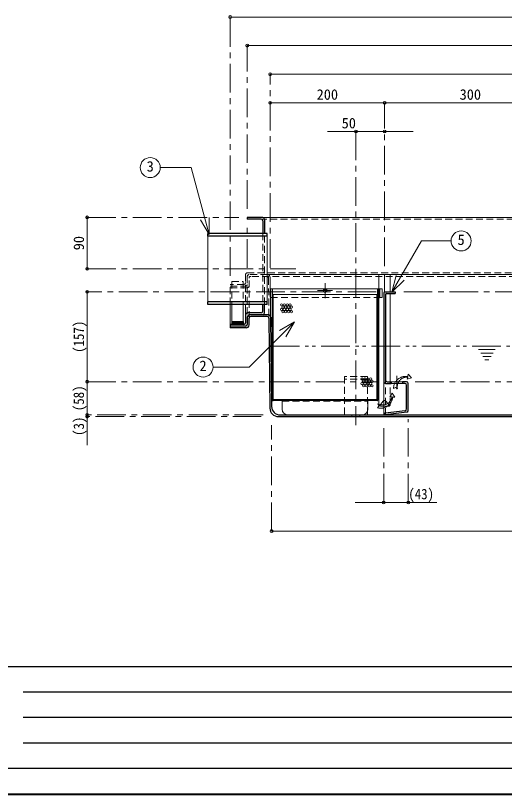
# Model space of a CAD drawing. Units: millimetres at full size, sheet at 1:10. Extents: x -2102 to 1948, y -1411 to 1399.
# Drawn here: x -1117 to -263, y -1411 to -50 of the extents above; entities that cross this region are included whole.
import ezdxf
from ezdxf.enums import TextEntityAlignment as Align

# ---------------------------------------------------------------- set-up
doc = ezdxf.new("R2010")
doc.units = ezdxf.units.MM
doc.header["$LTSCALE"] = 10
doc.header["$PDMODE"] = 32
doc.header["$PDSIZE"] = 5
for name, pattern in [('CHAIN1', [8, 5, -1, 1, -1]), ('DASHED1', [1.8, 1.2, -0.6]), ('DOUBLE_CHAIN1', [8.8, 5, -1, 0.6, -0.6, 0.6, -1])]:
    doc.linetypes.add(name, pattern=pattern)
doc.layers.add('0-0____1', color=4, linetype='Continuous', lineweight=9)
doc.styles.add('ＭＳ ゴシック', font='')
doc.styles.get('ＭＳ ゴシック').set_extended_font_data('MS Gothic')

msp = doc.modelspace()

# ---------------------------------------------------------------- linework, layer by layer
at = {"layer": '0-0____1', "linetype": 'CHAIN1'}
for p, q in [((-742.14, -504.54), (-742.14, -52.54)), ((-712.14, -387.54), (-712.14, -102.54)), ((-672.14, -490.54), (-672.14, -152.54)), ((-472.14, -487.54), (-472.14, -202.54)), ((-522.14, -252.54), (-522.14, -765.54)), ((-992.14, -402.54), (-727.14, -402.54)), ((-712.14, -490.54), (-712.14, -420.54)), ((-992.14, -492.54), (-627.14, -492.54)), ((-589.14, -530.54), (-563.14, -530.54)), ((-576.14, -517.54), (-576.14, -543.54)), ((-486.64, -532.54), (-992.14, -532.54)), ((-438.64, -532.54), (-186.64, -532.54)), ((-450.64, -679.54), (-450.64, -702.54)), ((-992.14, -689.54), (-482.64, -689.54)), ((-418.64, -689.54), (-182.64, -689.54)), ((-684.64, -747.54), (-992.14, -747.54)), ((-687.61, -750.54), (-992.14, -750.54)), ((-430.64, -900.54), (-430.64, -754.89)), ((-669.64, -950.54), (-669.64, -765.54)), ((-473.64, -900.54), (-473.64, -762.54))]:
    msp.add_line(p, q, dxfattribs=at)
at = {"layer": '0-0____1'}
for p, q in [((397.86, -52.54), (-742.14, -52.54)), ((-712.14, -102.54), (367.86, -102.54)), ((327.86, -152.54), (-672.14, -152.54)), ((-672.14, -202.54), (-472.14, -202.54)), ((-572.14, -252.54), (-422.14, -252.54)), ((-992.14, -492.54), (-992.14, -402.54)), ((-688.14, -402.54), (343.86, -402.54)), ((-677.09, -502.54), (332.8, -502.54)), ((-482.05, -729.54), (-482.05, -502.54)), ((-472.14, -532.61), (-472.14, -502.54)), ((-462.24, -502.54), (-462.24, -532.54)), ((-715.14, -522.54), (-717.14, -522.54)), ((-484.14, -527.54), (-668.14, -527.54)), ((-992.14, -532.54), (-992.14, -689.54)), ((-485.14, -537.54), (-667.14, -537.54)), ((-462.24, -689.54), (-462.24, -535.54)), ((-742.14, -589.54), (-742.14, -554.54)), ((-739.14, -554.54), (-739.14, -584.54)), ((-719.14, -554.54), (-719.14, -584.54)), ((-739.14, -588.68), (-735.01, -584.54)), ((-739.14, -586.41), (-737.27, -584.54)), ((-737.75, -589.54), (-732.75, -584.54)), ((-735.49, -589.54), (-730.49, -584.54)), ((-733.22, -589.54), (-728.22, -584.54)), ((-730.96, -589.54), (-725.96, -584.54)), ((-728.7, -589.54), (-723.7, -584.54)), ((-726.44, -589.54), (-721.44, -584.54)), ((-724.17, -589.54), (-719.17, -584.54)), ((-721.91, -589.54), (-719.14, -586.78)), ((-719.65, -589.54), (-719.14, -589.04)), ((-992.14, -689.54), (-992.14, -747.54)), ((-481.17, -731.66), (-474.45, -723.62)), ((-473.64, -732.54), (-479.05, -732.54)), ((-992.14, -800.54), (-992.14, -747.54)), ((-380.64, -900.54), (-523.64, -900.54)), ((325.36, -950.54), (-669.64, -950.54))]:
    msp.add_line(p, q, dxfattribs=at)
at = {"layer": '0-0____1', "color": 7, "lineweight": 18}
for p, q in [((-864.34, -315.55), (-810.16, -315.55)), ((-778.78, -432.64), (-810.16, -315.55)), ((-778.78, -432.64), (-793.78, -406.66)), ((-778.78, -432.64), (-778.78, -402.64)), ((-781.14, -435.27), (-781.14, -549.82)), ((-677.14, -435.27), (-677.14, -549.82)), ((-677.14, -502.54), (-677.09, -502.54)), ((-672.09, -507.49), (-671.38, -577.49)), ((-459.36, -533.16), (-451.6, -504.18)), ((-459.36, -533.16), (-438.15, -511.95)), ((-671.14, -527.54), (-668.14, -527.54)), ((-671.14, -527.54), (-671.14, -577.54)), ((-668.14, -577.54), (-668.14, -527.54)), ((-481.14, -527.54), (-476.14, -527.54)), ((-476.14, -527.54), (-476.14, -542.54)), ((-668.14, -537.54), (-667.14, -537.54)), ((-667.14, -582.54), (-667.14, -537.54)), ((-481.14, -542.54), (-476.14, -542.54)), ((-715.14, -572.54), (-715.14, -554.54)), ((-629.78, -585.05), (-708.74, -664.01)), ((-629.78, -585.05), (-655.76, -600.05)), ((-629.78, -585.05), (-644.78, -611.03)), ((-771.94, -664.01), (-708.74, -664.01)), ((-473.64, -689.54), (-473.64, -747.54)), ((-440.64, -689.54), (-460.64, -689.54)), ((-460.64, -692.54), (-440.64, -692.54)), ((-651.14, -737.54), (-651.14, -722.54)), ((-501.14, -737.54), (-501.14, -722.54))]:
    msp.add_line(p, q, dxfattribs=at)
at = {"layer": '0-0____1', "color": 5, "lineweight": 25}
for p, q in [((-712.14, -402.54), (-712.14, -405.54)), ((-685.14, -402.54), (-712.14, -402.54)), ((-688.14, -405.54), (-712.14, -405.54)), ((-682.14, -405.54), (-682.14, -430.54)), ((-685.14, -408.54), (-685.14, -430.54)), ((-781.14, -435.27), (-781.14, -430.54)), ((-677.14, -430.54), (-781.14, -430.54)), ((-677.14, -435.27), (-781.14, -435.27)), ((-677.14, -435.27), (-677.14, -430.54)), ((-484.14, -527.54), (-481.14, -527.54)), ((-484.14, -721.54), (-484.14, -527.54)), ((-481.14, -527.54), (-481.14, -542.54)), ((-484.14, -542.54), (-481.14, -542.54)), ((-473.64, -534.54), (-473.64, -689.54)), ((-471.64, -532.54), (-453.64, -532.54)), ((-470.64, -537.54), (-470.64, -686.54)), ((-468.64, -535.54), (-453.64, -535.54)), ((-453.64, -532.54), (-453.64, -535.54)), ((-781.14, -554.54), (-781.14, -549.82)), ((-677.14, -549.82), (-781.14, -549.82)), ((-677.14, -554.54), (-781.14, -554.54)), ((-685.14, -566.54), (-685.14, -554.54)), ((-682.14, -569.54), (-682.14, -554.54)), ((-677.14, -554.54), (-677.14, -549.82)), ((-688.14, -569.54), (-712.14, -569.54)), ((-739.14, -584.54), (-739.14, -589.54)), ((-739.14, -584.54), (-719.14, -584.54)), ((-719.14, -584.54), (-719.14, -589.54)), ((-715.14, -572.54), (-715.14, -586.54)), ((-712.14, -577.54), (-712.14, -589.54)), ((-709.14, -590.54), (-709.14, -578.54)), ((-676.38, -572.54), (-707.14, -572.54)), ((-677.37, -575.54), (-706.14, -575.54)), ((-674.37, -578.51), (-672.77, -735.7)), ((-671.38, -577.49), (-669.8, -732.7)), ((-671.14, -577.54), (-671.14, -592.54)), ((-671.14, -577.54), (-668.14, -577.54)), ((-668.14, -721.54), (-668.14, -577.54)), ((-668.14, -582.54), (-667.14, -582.54)), ((-667.14, -721.04), (-667.14, -582.54)), ((-742.14, -589.54), (-742.14, -595.54)), ((-718.14, -589.54), (-742.14, -589.54)), ((-715.14, -592.54), (-742.14, -592.54)), ((-714.14, -595.54), (-742.14, -595.54)), ((-671.14, -592.54), (-668.14, -592.54)), ((-470.64, -692.54), (-460.64, -692.54)), ((-467.64, -689.54), (-460.64, -689.54)), ((-460.64, -689.54), (-460.64, -692.54)), ((-440.64, -689.54), (-440.64, -692.54)), ((-433.64, -689.54), (-440.64, -689.54)), ((-436.64, -692.54), (-440.64, -692.54)), ((-430.64, -739.89), (-430.64, -692.54)), ((-433.64, -737.25), (-433.64, -695.54)), ((-485.14, -722.54), (-667.14, -722.54)), ((-485.64, -721.54), (-666.64, -721.54)), ((-654.8, -747.54), (310.51, -747.54)), ((-436.27, -740.22), (-471.02, -744.57)), ((-433.27, -742.87), (-470.64, -747.54)), ((-657.77, -750.54), (313.48, -750.54))]:
    msp.add_line(p, q, dxfattribs=at)
at = {"layer": '0-0____1', "linetype": 'DASHED1'}
for p, q in [((365.86, -405.54), (-688.14, -405.54)), ((-685.14, -430.54), (-685.14, -554.54)), ((-682.14, -554.54), (-682.14, -430.54)), ((-715.14, -502.54), (-715.14, -554.54)), ((343.86, -499.54), (-712.14, -499.54)), ((-677.14, -502.54), (-709.14, -502.54)), ((-739.14, -514.54), (-739.14, -554.54)), ((-739.14, -514.54), (-719.14, -514.54)), ((-719.14, -514.54), (-719.14, -554.54)), ((-712.14, -505.54), (-712.14, -575.54)), ((-709.14, -578.54), (-709.14, -508.54)), ((333.79, -505.54), (-706.14, -505.54)), ((-675.08, -508.51), (-674.37, -578.51)), ((-742.14, -554.54), (-742.14, -519.54)), ((-718.14, -519.54), (-742.14, -519.54)), ((-742.14, -522.54), (-717.14, -522.54)), ((-712.14, -525.54), (-742.14, -525.54)), ((-671.14, -542.54), (-484.14, -542.54)), ((-502.14, -685.04), (-542.14, -685.04)), ((-502.14, -680.54), (-502.14, -750.54)), ((-470.64, -747.54), (-470.64, -686.54)), ((-462.24, -729.54), (-462.24, -689.54)), ((-651.14, -723.54), (-501.14, -723.54)), ((-473.64, -732.54), (-465.24, -732.54)), ((-463.12, -731.66), (-469.84, -723.62)), ((-542.14, -747.34), (-502.14, -747.34)), ((-529.14, -747.34), (-529.14, -750.54)), ((-515.14, -747.34), (-515.14, -750.54))]:
    msp.add_line(p, q, dxfattribs=at)
at = {"layer": '0-0____1', "linetype": 'DOUBLE_CHAIN1'}
for p, q in [((-670.87, -627.54), (155.36, -627.54)), ((-307.65, -633.54), (-278.85, -633.54)), ((-304.05, -639.54), (-282.45, -639.54)), ((-300.45, -645.54), (-286.05, -645.54)), ((-296.85, -651.54), (-289.65, -651.54)), ((-456.45, -701.54), (-453.06, -700)), ((-449.58, -702.3), (-453.06, -700)), ((-484.69, -735.18), (-482.32, -732.3)), ((-483.64, -728.35), (-482.32, -732.3))]:
    msp.add_line(p, q, dxfattribs=at)
at = {"layer": '0-0____1', "color": 6, "lineweight": 25}
for p, q in [((-2057.14, -1186.97), (1902.86, -1186.97)), ((-1104.29, -1231.61), (-175.72, -1231.61)), ((-175.72, -1276.26), (-1104.29, -1276.26)), ((-175.72, -1320.9), (-1104.29, -1320.9)), ((1902.86, -1365.54), (-2057.14, -1365.54))]:
    msp.add_line(p, q, dxfattribs=at)
at = {"layer": '0-0____1', "color": 1, "lineweight": 40}
msp.add_line((1947.86, -1410.54), (-2102.14, -1410.54), dxfattribs=at)
at = {"layer": '0-0____1'}
msp.add_lwpolyline([(-472.14, -202.54), (-172.14, -202.54), (127.86, -202.54)], dxfattribs=at)
at = {"layer": '0-0____1', "color": 7, "lineweight": 18}
msp.add_lwpolyline([(-459.36, -533.16), (-407.73, -443.73), (-355.78, -443.73)], dxfattribs=at)
at = {"layer": '0-0____1', "color": 5, "lineweight": 25}
msp.add_lwpolyline([(-485.14, -721.04), (-485.14, -537.54), (-484.14, -537.54)], dxfattribs=at)
at = {"layer": '0-0____1', "linetype": 'DOUBLE_CHAIN1'}
for points in [[(-431.39, -680.57), (-430.69, -676.72), (-425.02, -682.95)], [(-431.51, -681.73), (-432.39, -685.29), (-425.02, -682.95)], [(-459.09, -716.21), (-462.76, -716.14), (-458.59, -709.63)], [(-457.95, -716.4), (-454.04, -716.72), (-458.59, -709.63)]]:
    msp.add_lwpolyline(points, dxfattribs=at)
at = {"layer": '0-0____1', "linetype": 'DASHED1'}
msp.add_lwpolyline([(-502.14, -680.54), (-542.14, -680.54), (-542.14, -750.54)], dxfattribs=at)
at = {"layer": '0-0____1', "color": 7, "lineweight": 18}
for centre in [(-881.84, -315.55), (-338.28, -443.73), (-789.44, -664.01)]:
    msp.add_circle(centre, 17.5, dxfattribs=at)
at = {"layer": '0-0____1', "color": 5, "lineweight": 25}
msp.add_circle((-576.14, -530.54), 3, dxfattribs=at)
at = {"layer": '0-0____1'}
for centre in [(-652.35, -555.32), (-649.85, -559.32), (-647.35, -555.32), (-644.85, -559.32), (-642.35, -555.32), (-639.85, -559.32), (-637.35, -555.32), (-634.85, -559.32), (-652.35, -563.32), (-649.85, -567.32), (-647.35, -563.32), (-644.85, -567.32), (-642.35, -563.32), (-639.85, -567.32), (-637.35, -563.32), (-634.85, -567.32), (-511.39, -684.78), (-511.39, -692.78), (-508.89, -688.78), (-506.39, -684.78), (-506.39, -692.78), (-503.89, -688.78), (-501.39, -684.78), (-501.39, -692.78), (-498.89, -688.78), (-496.39, -684.78), (-496.39, -692.78), (-493.89, -688.78), (-508.89, -696.78), (-503.89, -696.78), (-498.89, -696.78), (-493.89, -696.78)]:
    msp.add_circle(centre, 2, dxfattribs=at)
at = {"layer": '0-0____1', "color": 5, "lineweight": 25}
for centre, radius, start, end in [((-688.14, -408.54), 3, 0, 90), ((-685.14, -405.54), 3, 0, 90), ((-471.64, -534.54), 2, 90, 180), ((-468.64, -537.54), 2, 90, 180), ((-712.14, -572.54), 3, 90, 180), ((-688.14, -566.54), 3, 270, 0), ((-685.14, -569.54), 3, 270, 0), ((-707.14, -577.54), 5, 90, 180), ((-706.14, -578.54), 3, 90, 180), ((-677.37, -578.54), 3, 0.58463, 90), ((-676.38, -577.54), 5, 0.58463, 90), ((-718.14, -586.54), 3, 270, 0), ((-715.14, -589.54), 3, 270, 0), ((-714.14, -590.54), 5, 270, 0), ((-470.64, -689.54), 3, 180, 270), ((-467.64, -686.54), 3, 180, 270), ((-436.64, -695.54), 3, 0, 90), ((-433.64, -692.54), 3, 0, 90), ((-666.64, -721.04), 0.5, 180, 270), ((-485.64, -721.04), 0.5, 270, 0), ((-654.8, -732.54), 15, 180.58463, 270), ((-667.14, -721.54), 1, 180, 270), ((-485.14, -721.54), 1, 270, 0), ((-657.77, -735.54), 15, 180.58463, 270), ((-470.64, -747.54), 3, 97.12502, 180), ((-436.64, -737.25), 3, 277.12502, 0), ((-433.64, -739.89), 3, 277.12502, 0)]:
    msp.add_arc(centre, radius, start, end, dxfattribs=at)
at = {"layer": '0-0____1', "linetype": 'DASHED1'}
for centre, start, end in [((-712.14, -502.54), 90, 180), ((-709.14, -505.54), 90, 180), ((-685.14, -496.54), 270, 0), ((-718.14, -516.54), 270, 0), ((-706.14, -508.54), 90, 180), ((-678.08, -508.54), 0.58463, 90), ((-715.14, -519.54), 270, 0), ((-712.14, -522.54), 270, 0), ((-472.14, -725.54), 39.88084, 120), ((-465.24, -729.54), 270, 0)]:
    msp.add_arc(centre, 3, start, end, dxfattribs=at)
at = {"layer": '0-0____1', "color": 7, "lineweight": 18}
for centre, radius, start, end in [((-677.09, -507.54), 5, 0.58463, 90), ((-641.14, -737.54), 10, 180, 270), ((-511.14, -737.54), 10, 270, 0)]:
    msp.add_arc(centre, radius, start, end, dxfattribs=at)
at = {"layer": '0-0____1', "linetype": 'DOUBLE_CHAIN1'}
for centre, radius, start, end in [((-435.21, -701.48), 21.25, 79.6611, 180.17154), ((-433.05, -698.6), 16.95, 84.78908, 192.59105), ((-479.13, -714.67), 21.25, 254.82846, 355.3389), ((-475.79, -713.33), 16.95, 242.40895, 350.21092)]:
    msp.add_arc(centre, radius, start, end, dxfattribs=at)
at = {"layer": '0-0____1'}
for centre, start, end in [((-479.05, -729.54), 180, 270), ((-472.14, -725.54), 120, 140.11916)]:
    msp.add_arc(centre, 3, start, end, dxfattribs=at)
at = {"layer": '0-0____1', "color": 1}
for p in [(-742.14, -52.54), (-712.14, -102.54), (-672.14, -152.54), (-672.14, -202.54), (-472.14, -202.54), (-522.14, -252.54), (-472.14, -252.54), (-992.14, -402.54), (-992.14, -492.54), (-992.14, -532.54), (-992.14, -689.54), (-992.14, -747.54), (-992.14, -750.54), (-473.64, -900.54), (-430.64, -900.54), (-669.64, -950.54)]:
    msp.add_point(p, dxfattribs=at)

# ---------------------------------------------------------------- texts
at = {"layer": '0-0____1', "color": 7, "style": 'ＭＳ ゴシック'}
for s, p in [('200', (-590.89, -202.54)), ('300', (-340.89, -202.54)), ('50', (-547.14, -252.54)), ('3', (-888.09, -328.05)), ('5', (-344.53, -456.23)), ('2', (-795.69, -676.51))]:
    msp.add_text(s, height=18.33, dxfattribs=at).set_placement(p, align=Align.BOTTOM_LEFT)
msp.add_text('90', height=18.33, rotation=90, dxfattribs=at).set_placement((-992.14, -460.04), align=Align.BOTTOM_LEFT)
at = {"layer": '0-0____1', "color": 7, "style": 'ＭＳ ゴシック', "width": 0.9}
for s, p in [('(157)', (-992.14, -639.17)), ('(58)', (-992.14, -741.04)), ('(3)', (-992.14, -784.29))]:
    msp.add_text(s, height=18.33, rotation=90, dxfattribs=at).set_placement(p, align=Align.BOTTOM_LEFT)
msp.add_text('(43)', height=18.33, dxfattribs=at).set_placement((-430.64, -900.54), align=Align.BOTTOM_LEFT)

doc.saveas('drawing.dxf')
